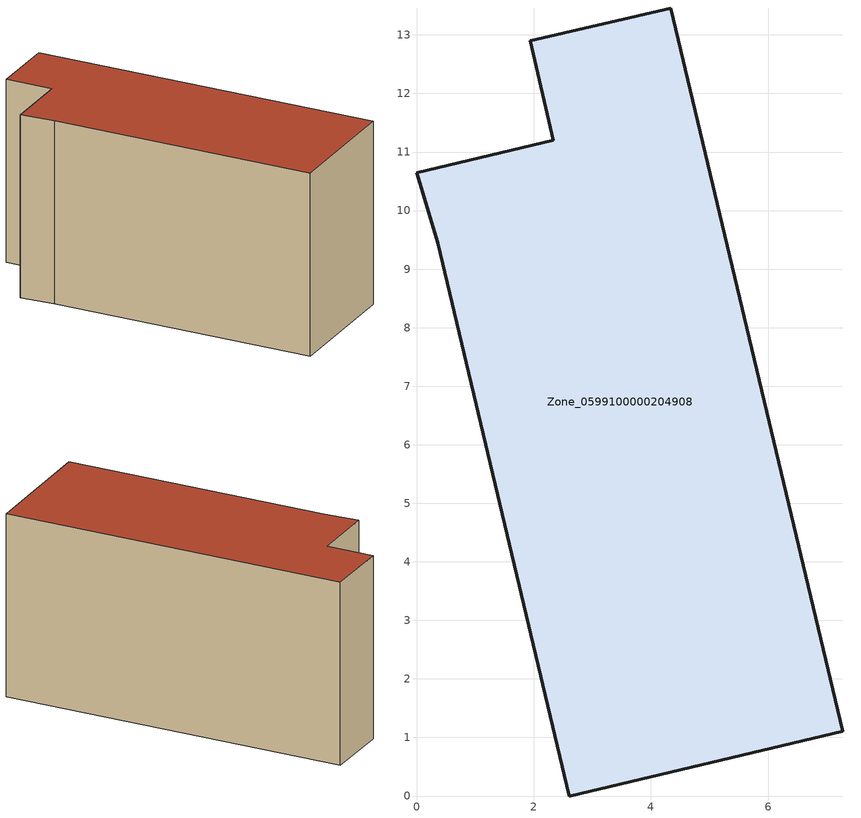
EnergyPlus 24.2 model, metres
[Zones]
Zone_0599100000204908
 floor ground (C_G): 2.61,0 0.36,9.45 0,10.65 2.33,11.2 1.94,12.9 4.34,13.46 7.28,1.11 z0
 wall outside (C_F): 0.36,9.45 2.61,0 7.28,1.11 4.34,13.46 1.94,12.9 2.33,11.2 0,10.65 0.36,9.45 z0:6.83
 roof outside (C_R): 7.28,1.11 4.34,13.46 1.94,12.9 2.33,11.2 0,10.65 0.36,9.45 2.61,0 z6.83
[BUILDING]
Pand.0599100000204908: North Axis=0; Terrain=City; Loads Convergence Tolerance Value=0.04; Temperature Convergence Tolerance Value=0.4; Solar Distribution=FullExterior; Maximum Number of Warmup Days=25; Minimum Number of Warmup Days=1
[Site:Location]
Rotterdam.The.Hague.AP_ZH_NLD Design_Conditions: Latitude=51.96; Longitude=4.45; Time Zone=1; Elevation=-4.5
[SITE:GROUNDTEMPERATURE:BUILDINGSURFACE]
18, 18, 18, 18, 18, 18, 18, 18, 18, 18, 18, 18
[MATERIAL] Thermal Absorptance=0.9; Solar Absorptance=0.7; Visible Absorptance=0.7
Name | Roughness | Thickness | Conductivity | Density | Specific Heat
G.TI.1975-1991 | MediumSmooth | 0.15 | 0.288461 | 540 | 1210
F.TI.1975-1991 | Rough | 0.3 | 0.230769 | 1920 | 840
R.TI.1975-1991 | MediumRough | 0.2 | 0.153846 | 1500 | 1000
[CONSTRUCTION]
C_G: G.TI.1975-1991
C_F: F.TI.1975-1991
C_R: R.TI.1975-1991
[ZONE]
Zone_0599100000204908: Type=1; Multiplier=1; Ceiling Height=Autocalculate; Volume=Autocalculate; Floor Area=autocalculate; Part of Total Floor Area=Yes
[ZONEINFILTRATION:DESIGNFLOWRATE]
Infil_Zone_0599100000204908: Zone or ZoneList or Space or SpaceList=Zone_0599100000204908; Schedule=AlwaysOn; Design Flow Rate Calculation Method=Flow/Area; Flow Rate per Floor Area=0.003; Constant Term Coefficient=1; Temperature Term Coefficient=0; Velocity Term Coefficient=0; Velocity Squared Term Coefficient=0
[HVACTEMPLATE:ZONE:IDEALLOADSAIRSYSTEM]
Zone_0599100000204908: Maximum Heating Supply Air Temperature=50; Minimum Cooling Supply Air Temperature=13; Maximum Heating Supply Air Humidity Ratio=0.0156; Minimum Cooling Supply Air Humidity Ratio=0.0077; Heating Limit=NoLimit; Cooling Limit=NoLimit; Dehumidification Control Type=ConstantSensibleHeatRatio; Cooling Sensible Heat Ratio=0.7; Dehumidification Setpoint=60; Humidification Control Type=None; Humidification Setpoint=30; Outdoor Air Method=None; Outdoor Air Flow Rate per Person=0.00944; Outdoor Air Flow Rate per Zone Floor Area=0; Outdoor Air Flow Rate per Zone=0; Demand Controlled Ventilation Type=None; Outdoor Air Economizer Type=NoEconomizer; Heat Recovery Type=None; Sensible Heat Recovery Effectiveness=0.7; Latent Heat Recovery Effectiveness=0.65
[ZONECONTROL:THERMOSTAT]
ThermostatControl_Zone_0599100000204908: Zone or ZoneList=Zone_0599100000204908; Control Type Schedule=DualSetpointControlType; Control 1=Thermostat_Zone_0599100000204908; Temperature Difference Between Cutout And Setpoint=0
[THERMOSTATSETPOINT:DUALSETPOINT]
Thermostat_Zone_0599100000204908: Heating Setpoint Temperature Schedule=HeatingSetpoint_Zone_0599100000204908; Cooling Setpoint Temperature Schedule=CoolingSetpoint_Zone_0599100000204908
[SCHEDULE:COMPACT]
HeatingSetpoint_Zone_0599100000204908: Through: 12/31, For: AllDays, Until: 24:00, 21
CoolingSetpoint_Zone_0599100000204908: Through: 12/31, For: AllDays, Until: 24:00, 24
DualSetpointControlType: Through: 12/31, For: AllDays, Until: 24:00, 4
AlwaysOn: Through: 12/31, For: AllDays, Until: 24:00, 1
